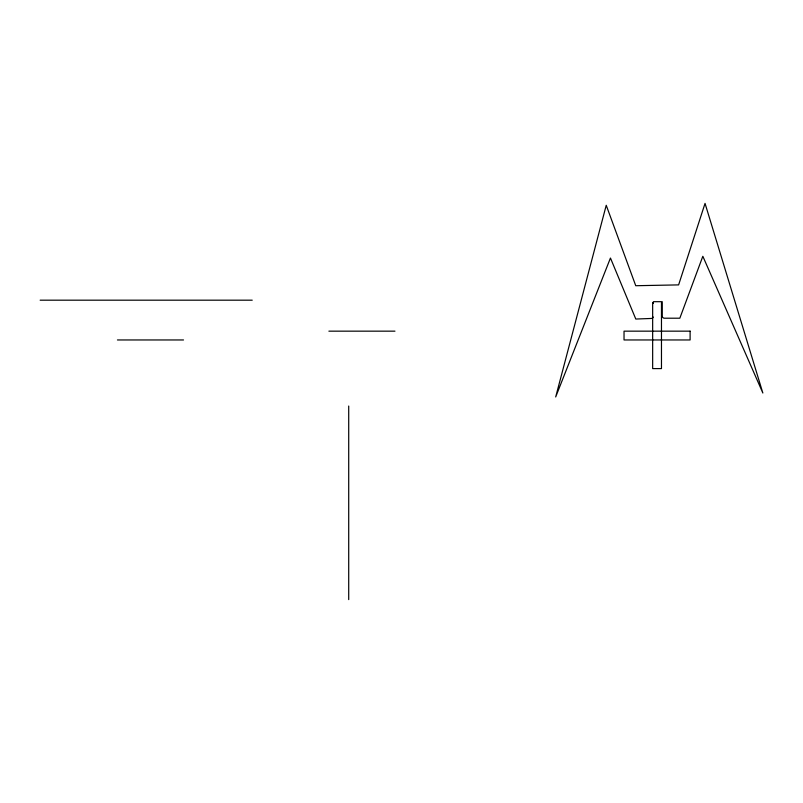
<?xml version="1.0" encoding="UTF-8"?>
<svg xmlns="http://www.w3.org/2000/svg" width="803" height="803" viewBox="0 0 803 803"><rect width="100%" height="100%" fill="white"/><g stroke="black" fill="none" stroke-linecap="round" stroke-linejoin="round"><path stroke-width="1.2" d="M40.15 300.181L252.222 300.181M328.889 331.157L394.966 331.157M117.439 339.96L183.516 339.96M661.471 302.52L661.471 368.597L652.658 368.597L652.658 302.52M653.401 303.514L653.401 301.687L662.214 301.687L662.214 316.001A2.198 2.198 0 0 0 664.412 318.209L679.83 318.209L702.836 256.267L762.85 393.018L705.044 203.4L678.615 284.894L635.745 285.717L606.235 205.287L555.686 396.963L610.451 258.024L635.795 319.042L651.283 318.46A2.198 2.198 0 0 0 653.251 317.044M348.713 406.037L348.713 599.6M690.108 331.157L624.031 331.157L624.031 339.96L690.108 339.96L690.108 331.157"/></g></svg>
